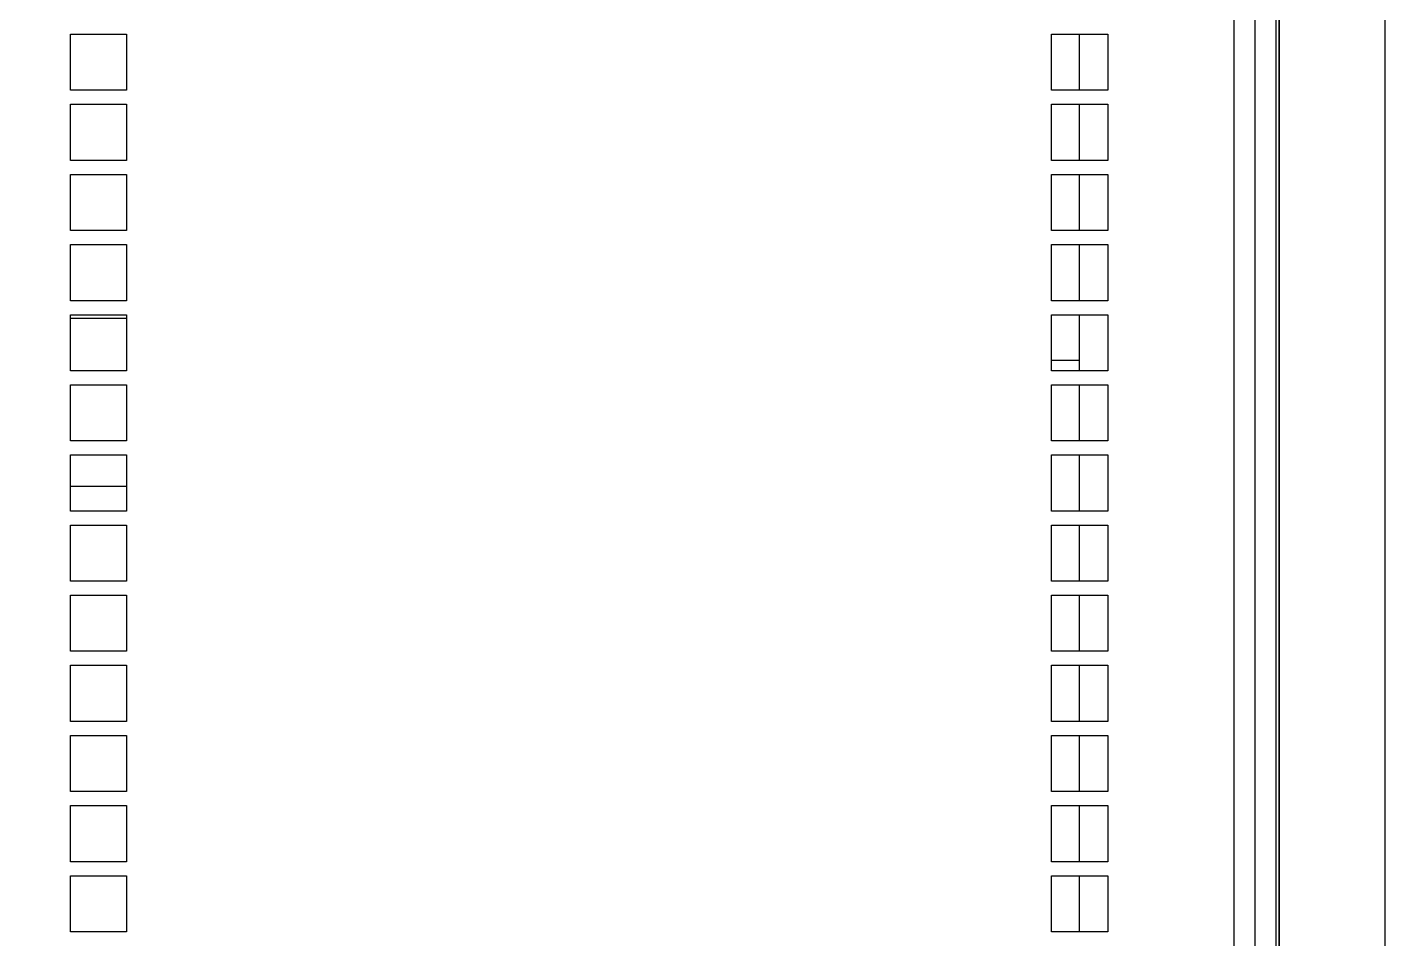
# Model space of a CAD drawing. Header units: millimetres. Extents: x -18178 to 96133, y -22425 to 61598.
# Drawn here: x 42266.3 to 42460.1, y 51551.6 to 51681.6 of the extents above; entities that cross this region are included whole.
import ezdxf

# ---------------------------------------------------------------- set-up
doc = ezdxf.new("R2010")
doc.units = ezdxf.units.MM
for name, color, linetype in [('10B60RIVP4008', 7, 'Continuous'), ('CH1775FE', 7, 'Continuous'), ('EAE-UPS PANEL-VERTV.', 7, 'Continuous'), ('RG0030GA', 7, 'Continuous'), ('RG0383CU', 7, 'Continuous'), ('RG0999FE', 7, 'Continuous'), ('RG1110FE', 7, 'Continuous')]:
    doc.layers.add(name, color=color, linetype=linetype)
doc.layers.add('E-ELEC-EQPM', color=7, linetype='Continuous', lineweight=35)

# ---------------------------------------------------------------- blocks, each defined once
blk = doc.blocks.new('A$Ccc32f15b')
at = {"layer": '10B60RIVP4008', "color": 7, "linetype": 'Continuous'}
blk.add_line((82.645, 35.625), (82.645, 36.025), dxfattribs=at)
blk.add_line((82.645, 35.625), (82.645, 36.025), dxfattribs=at)
at = {"layer": 'CH1775FE', "color": 7, "linetype": 'Continuous'}
for p, q in [((2.32, 44.075), (91.07, 44.075)), ((81.02, 42.825), (80.62, 42.825)), ((81.52, 42.825), (81.12, 42.825)), ((82.02, 42.825), (81.62, 42.825)), ((82.52, 42.825), (82.12, 42.825)), ((83.02, 42.825), (82.62, 42.825)), ((83.52, 42.825), (83.12, 42.825)), ((84.02, 42.825), (83.62, 42.825)), ((84.52, 42.825), (84.12, 42.825)), ((85.02, 42.825), (84.62, 42.825)), ((85.52, 42.825), (85.12, 42.825)), ((86.02, 42.825), (85.62, 42.825)), ((86.52, 42.825), (86.12, 42.825)), ((87.02, 42.825), (86.62, 42.825))]:
    blk.add_line(p, q, dxfattribs=at)
at = {"layer": 'RG0030GA', "color": 7, "linetype": 'Continuous'}
blk.add_line((83.845, 36.025), (83.845, 35.625), dxfattribs=at)
at = {"layer": 'RG0383CU', "color": 7, "linetype": 'Continuous'}
blk.add_line((82.9452, 42.625), (82.9452, 42.825), dxfattribs=at)
at = {"layer": 'RG0999FE', "color": 7, "linetype": 'Continuous'}
for p, q in [((47.425, 45.0025), (94.715, 45.0025)), ((94.2901, 44.2275), (47.8498, 44.2275))]:
    blk.add_line(p, q, dxfattribs=at)
at = {"layer": 'RG1110FE', "color": 7, "linetype": 'Continuous'}
for p, q in [((37.57, 43.925), (92.07, 43.925)), ((80.62, 43.025), (81.02, 43.025)), ((80.62, 42.625), (80.62, 43.025)), ((81.02, 43.025), (81.02, 42.625)), ((81.12, 43.025), (81.52, 43.025)), ((81.12, 42.625), (81.12, 43.025)), ((81.52, 43.025), (81.52, 42.625)), ((81.62, 43.025), (82.02, 43.025)), ((81.62, 42.625), (81.62, 43.025)), ((82.02, 43.025), (82.02, 42.625)), ((82.12, 43.025), (82.52, 43.025)), ((82.12, 42.625), (82.12, 43.025)), ((82.52, 43.025), (82.52, 42.625)), ((82.62, 43.025), (83.02, 43.025)), ((82.62, 42.625), (82.62, 43.025)), ((83.02, 43.025), (83.02, 42.625)), ((83.12, 43.025), (83.52, 43.025)), ((83.12, 42.625), (83.12, 43.025)), ((83.52, 43.025), (83.52, 42.625)), ((83.62, 43.025), (84.02, 43.025)), ((83.62, 42.625), (83.62, 43.025)), ((84.02, 43.025), (84.02, 42.625)), ((84.12, 43.025), (84.52, 43.025)), ((84.12, 42.625), (84.12, 43.025)), ((84.52, 43.025), (84.52, 42.625)), ((84.62, 43.025), (85.02, 43.025)), ((84.62, 42.625), (84.62, 43.025)), ((85.02, 43.025), (85.02, 42.625)), ((85.12, 43.025), (85.52, 43.025)), ((85.12, 42.625), (85.12, 43.025)), ((85.52, 43.025), (85.52, 42.625)), ((85.62, 43.025), (86.02, 43.025)), ((85.62, 42.625), (85.62, 43.025)), ((86.02, 43.025), (86.02, 42.625)), ((86.12, 43.025), (86.52, 43.025)), ((86.12, 42.625), (86.12, 43.025)), ((86.52, 43.025), (86.52, 42.625)), ((86.62, 43.025), (87.02, 43.025)), ((86.62, 42.625), (86.62, 43.025)), ((87.02, 43.025), (87.02, 42.625)), ((81.02, 42.625), (80.62, 42.625)), ((81.52, 42.625), (81.12, 42.625)), ((82.02, 42.625), (81.62, 42.625)), ((82.52, 42.625), (82.12, 42.625)), ((83.02, 42.625), (82.62, 42.625)), ((83.52, 42.625), (83.12, 42.625)), ((84.02, 42.625), (83.62, 42.625)), ((84.52, 42.625), (84.12, 42.625)), ((85.02, 42.625), (84.62, 42.625)), ((85.52, 42.625), (85.12, 42.625)), ((86.02, 42.625), (85.62, 42.625)), ((86.52, 42.625), (86.12, 42.625)), ((87.02, 42.625), (86.62, 42.625)), ((80.62, 36.025), (81.02, 36.025)), ((80.62, 35.625), (80.62, 36.025)), ((81.02, 36.025), (81.02, 35.625)), ((81.12, 36.025), (81.52, 36.025)), ((81.12, 35.625), (81.12, 36.025)), ((81.52, 36.025), (81.52, 35.625)), ((81.62, 36.025), (82.02, 36.025)), ((81.62, 35.625), (81.62, 36.025)), ((82.02, 36.025), (82.02, 35.625)), ((82.12, 36.025), (82.52, 36.025)), ((82.12, 35.625), (82.12, 36.025)), ((82.52, 36.025), (82.52, 35.625)), ((82.62, 36.025), (83.02, 36.025)), ((82.62, 35.625), (82.62, 36.025)), ((83.02, 36.025), (83.02, 35.625)), ((83.12, 36.025), (83.52, 36.025)), ((83.12, 35.625), (83.12, 36.025)), ((83.52, 36.025), (83.52, 35.625)), ((83.62, 36.025), (84.02, 36.025)), ((83.62, 35.625), (83.62, 36.025)), ((84.02, 36.025), (84.02, 35.625)), ((84.12, 36.025), (84.52, 36.025)), ((84.12, 35.625), (84.12, 36.025)), ((84.52, 36.025), (84.52, 35.625)), ((84.62, 36.025), (85.02, 36.025)), ((84.62, 35.625), (84.62, 36.025)), ((85.02, 36.025), (85.02, 35.625)), ((85.12, 36.025), (85.52, 36.025)), ((85.12, 35.625), (85.12, 36.025)), ((85.52, 36.025), (85.52, 35.625)), ((85.62, 36.025), (86.02, 36.025)), ((85.62, 35.625), (85.62, 36.025)), ((86.02, 36.025), (86.02, 35.625)), ((86.12, 36.025), (86.52, 36.025)), ((86.12, 35.625), (86.12, 36.025)), ((86.52, 36.025), (86.52, 35.625)), ((86.62, 36.025), (87.02, 36.025)), ((86.62, 35.625), (86.62, 36.025)), ((87.02, 36.025), (87.02, 35.625)), ((81.02, 35.625), (80.62, 35.625)), ((81.52, 35.625), (81.12, 35.625)), ((82.02, 35.625), (81.62, 35.625)), ((82.52, 35.625), (82.12, 35.625)), ((83.02, 35.625), (82.62, 35.625)), ((83.52, 35.625), (83.12, 35.625)), ((84.02, 35.625), (83.62, 35.625)), ((84.52, 35.625), (84.12, 35.625)), ((85.02, 35.625), (84.62, 35.625)), ((85.52, 35.625), (85.12, 35.625)), ((86.02, 35.625), (85.62, 35.625)), ((86.52, 35.625), (86.12, 35.625)), ((87.02, 35.625), (86.62, 35.625))]:
    blk.add_line(p, q, dxfattribs=at)
blk = doc.blocks.new('ups-panel')
at = {"layer": 'EAE-UPS PANEL-VERTV.', "xscale": 20, "yscale": 20, "zscale": 20}
blk.add_blockref('A$Ccc32f15b', (5.1, -450.03, 1985.5), dxfattribs=at)

msp = doc.modelspace()

# ---------------------------------------------------------------- linework, layer by layer
at = {"layer": 'E-ELEC-EQPM'}
msp.add_lwpolyline([(41530.00043, 52699.1355), (42445.00043, 52699.1355), (42445.00043, 50045.1355), (41530.00043, 50045.1355)], close=True, dxfattribs=at)

# ---------------------------------------------------------------- block references
at = {"layer": 'EAE-UPS PANEL-VERTV.', "rotation": 270}
msp.add_blockref('ups-panel', (42010.0646, 53298.13576), dxfattribs=at)

doc.saveas('drawing.dxf')
